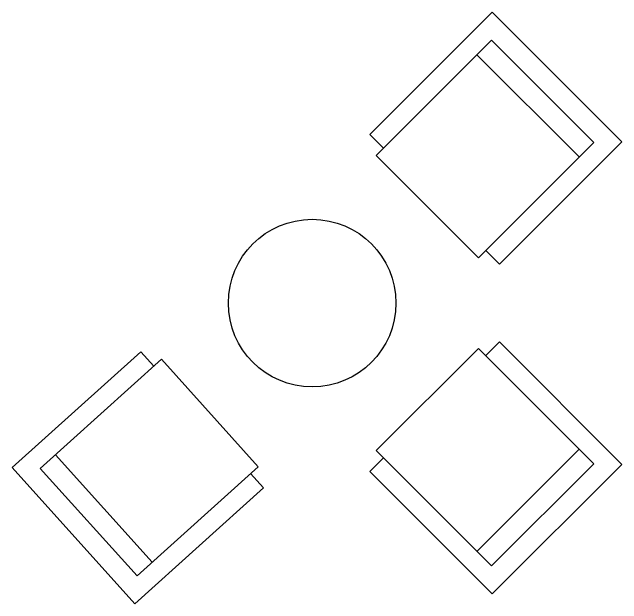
# Model space of a CAD drawing. Header units: millimetres. Extents: x 1531071 to 1560283, y -701792 to -691067.
# Drawn here: x 1545985.9 to 1546222.5, y -696945.1 to -696715.4 of the extents above; entities that cross this region are included whole.
import ezdxf

# ---------------------------------------------------------------- set-up
doc = ezdxf.new("R2010")
doc.units = ezdxf.units.MM
doc.header["$LTSCALE"] = 20
doc.header["$MEASUREMENT"] = 0
doc.layers.add('mebel', color=21, linetype='Continuous')
doc.layers.add('wall ext', color=30, linetype='Continuous', lineweight=30)

# ---------------------------------------------------------------- blocks, each defined once
blk = doc.blocks.new('M_DFURN_FURN_3D SOFA - 1-SEAT_P')
at = {"color": 0, "linetype": 'ByBlock', "lineweight": -2}
blk.add_line((0.222216, 0.394416), (0.222216, -0.394416), dxfattribs=at)
blk.add_lwpolyline([(0.944418, 0.394416), (0.944418, 0.499968), (0, 0.499968), (0, -0.499968), (0.944418, -0.499968), (0.944418, -0.394416)], dxfattribs=at)
blk.add_lwpolyline([(0.999972, -0.394416), (0.999972, 0.394416), (0.111108, 0.394416), (0.111108, -0.394416)], close=True, dxfattribs=at)
at = {"layer": 'Defpoints', "color": 0, "linetype": 'ByBlock', "lineweight": -2}
for p in [(0, 0.499968), (0, -0.499968)]:
    blk.add_point(p, dxfattribs=at)

msp = doc.modelspace()

# ---------------------------------------------------------------- linework, layer by layer
at = {"layer": 'wall ext', "color": 0, "lineweight": -3, "ltscale": 0.5}
msp.add_circle((1546102.34, -696828.32), 32.52, dxfattribs=at)

# ---------------------------------------------------------------- block references
at = {"layer": 'mebel', "yscale": 71.16548089915068, "zscale": 71.16548089915068}
for p, xscale, rotation in [((1546197.34, -696740.53), -71.16548089915068, 45.01970538490981), ((1546197.34, -696916.1), 71.16548089915068, 134.9802946150902), ((1546009.75, -696918.63), 71.16548089915068, 42.00574631399552)]:
    msp.add_blockref('M_DFURN_FURN_3D SOFA - 1-SEAT_P', p, dxfattribs=dict(at, xscale=xscale, rotation=rotation))

doc.saveas('drawing.dxf')
